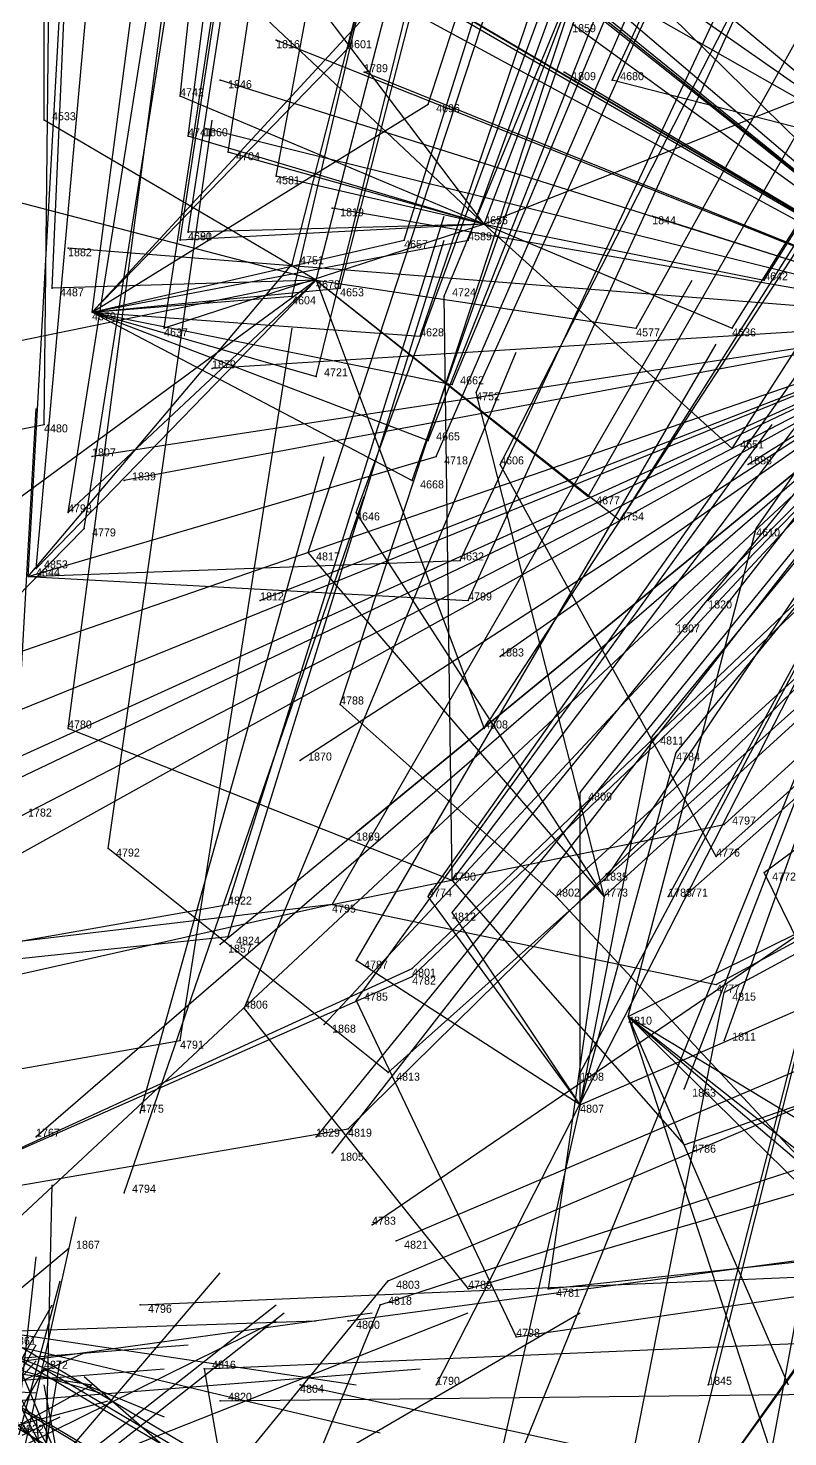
# Model space of a CAD drawing. Extents: x -0.5 to 0.59, y -0.5 to 0.58.
# Drawn here: x 0.001 to 0.096, y -0.0005 to 0.1755 of the extents above; entities that cross this region are included whole.
import ezdxf

# ---------------------------------------------------------------- set-up
doc = ezdxf.new("R2010")
doc.units = 0
for name, color, linetype in [('Clients', 3, 'CONTINUOUS'), ('Facilities', 3, 'CONTINUOUS'), ('Facilities_lines', 3, 'CONTINUOUS'), ('Normals', 1, 'CONTINUOUS'), ('Source_points', 5, 'CONTINUOUS'), ('Text', 3, 'CONTINUOUS')]:
    doc.layers.add(name, color=color, linetype=linetype)

msp = doc.modelspace()

# ---------------------------------------------------------------- linework, layer by layer
at = {"layer": 'Clients', "color": 5}
for p in [(0.032, 0.174, -1.25), (0.041, 0.173, -0.445), (0.025, 0.169, -1.25), (0.043, 0.17, -1.25), (0.068, 0.17, -1.25), (0.074, 0.169, -0.462), (0.02, 0.167, -0.421), (0.051, 0.166, -0.434), (0.003, 0.164, -0.411), (0.021, 0.162, -0.409), (0.023, 0.163, -1.25), (0.026, 0.16, -0.405), (0.032, 0.157, -0.4), (0.039, 0.153, -1.25), (0.079, 0.152, -1.25), (0.021, 0.15, -0.378), (0.006, 0.148, -1.25), (0.02, 0.149, -0.376), (0.048, 0.149, -0.391), (0.056, 0.149, -0.398), (0.034, 0.146, -0.376), (0.004, 0.143, -0.357), (0.04, 0.143, -0.37), (0.093, 0.144, -0.429), (0.034, 0.142, -0.364), (0.053, 0.142, -0.38), (0.018, 0.138, -0.347), (0.077, 0.138, -0.394), (0.089, 0.138, -0.41), (0.05, 0.137, -0.365), (0.024, 0.133, -1.25), (0.037, 0.132, -0.343), (0.054, 0.131, -0.356), (0.057, 0.13, -0.354), (0.003, 0.126, -0.315), (0.051, 0.124, -0.337), (0.009, 0.122, -1.25), (0.052, 0.122, -0.331), (0.089, 0.123, -0.38), (0.06, 0.121, -0.339), (0.091, 0.121, -1.25), (0.013, 0.119, -1.25), (0.049, 0.119, -0.321), (0.071, 0.117, -0.342), (0.006, 0.115, -0.288), (0.042, 0.115, -0.305), (0.008, 0.113, -0.283), (0.075, 0.114, -0.342), (0.092, 0.113, -0.363), (0.036, 0.11, -0.289), (0.002, 0.108, -0.27), (0.055, 0.109, -0.306), (0.03, 0.104, -1.25), (0.056, 0.104, -0.296), (0.086, 0.104, -1.25), (0.082, 0.101, -1.25), (0.06, 0.097, -1.25), (0.04, 0.091, -0.249), (0.006, 0.088, -0.222), (0.058, 0.088, -0.264), (0.079, 0.087, -0.294), (0.082, 0.085, -0.294), (0.035, 0.084, -1.25), (0.07, 0.08, -0.265), (0.088, 0.076, -0.291), (0.042, 0.075, -1.25), (0.011, 0.073, -0.184), (0.073, 0.069, -1.25), (0.093, 0.07, -0.291), (0.051, 0.067, -0.21), (0.081, 0.067, -1.25), (0.026, 0.066, -0.177), (0.054, 0.065, -0.211), (0.026, 0.062, -0.168), (0.025, 0.061, -1.25), (0.042, 0.059, -0.181), (0.049, 0.058, -0.189), (0.049, 0.057, -0.186), (0.087, 0.056, -0.258), (0.088, 0.055, -0.26), (0.038, 0.051, -1.25), (0.02, 0.049, -0.132), (0.088, 0.049, -1.25), (0.07, 0.045, -1.25), (0.083, 0.043, -1.25), (0.002, 0.037, -1.25), (0.037, 0.037, -1.25), (0.041, 0.038, -0.139), (0.083, 0.036, -0.226), (0.039, 0.035, -1.25), (0.006, 0.023, -1.25), (0.046, 0.019, -0.125), (0.056, 0.018, -0.146), (0.066, 0.018, -0.171), (0.062, 0.012, -0.158), (0.003, 0.008, -0.022), (0.052, 0.006, -1.25), (0.086, 0.006, -1.25)]:
    msp.add_point(p, dxfattribs=at)
at = {"layer": 'Facilities', "color": 3}
for p in [(0.058, 0.151, -0.404), (0.037, 0.144, -0.371), (0.009, 0.14, -0.35), (0.087, 0.072, -0.282), (0.054, 0.069, -0.22), (0.067, 0.067, -0.237), (0.073, 0.067, -0.248), (0.083, 0.067, -0.266), (0.039, 0.066, -0.19), (0.028, 0.053, -0.15), (0.042, 0.054, -0.172), (0.076, 0.052, -0.23), (0.046, 0.045, -0.161), (0.07, 0.041, -0.202), (0.015, 0.04, -0.107), (0.013, 0.03, -0.083), (0.044, 0.026, -0.127), (0.047, 0.024, -0.132), (0.015, 0.016, -0.056), (0.045, 0.016, -0.12), (0.041, 0.014, -0.109), (0.023, 0.008, -0.061), (0.035, 0.006, -0.088), (0.025, 0.004, -0.064)]:
    msp.add_point(p, dxfattribs=at)
at = {"layer": 'Facilities_lines', "color": 3}
for p, q in [((0.12, 0.139, -1.25), (-0.006, 0.263, -1.25)), ((0.12, 0.139, -1.25), (-0.006, 0.24, -1.25)), ((0.12, 0.139, -1.25), (-0.002, 0.236, -1.25)), ((0.12, 0.139, -1.25), (0.004, 0.233, -1.25)), ((0.12, 0.139, -1.25), (0.031, 0.215, -1.25)), ((0.12, 0.139, -1.25), (0.013, 0.202, -1.25)), ((0.058, 0.151, -0.404), (0.021, 0.2, -0.502)), ((0.12, 0.139, -1.25), (0.026, 0.19, -1.25)), ((0.109, 0.16, -0.483), (0.069, 0.188, -0.5)), ((0.12, 0.139, -1.25), (0.042, 0.185, -1.25)), ((0.109, 0.16, -0.483), (0.065, 0.185, -0.491)), ((0.109, 0.16, -0.483), (0.079, 0.185, -0.501)), ((0.058, 0.151, -0.404), (0.023, 0.184, -0.464)), ((0.12, 0.139, -1.25), (0.046, 0.182, -1.25)), ((0.009, 0.14, -0.35), (0.045, 0.179, -0.462)), ((0.12, 0.139, -1.25), (0.069, 0.176, -1.25)), ((0.009, 0.14, -0.35), (0.041, 0.173, -0.445)), ((0.12, 0.139, -1.25), (0.032, 0.174, -1.25)), ((0.12, 0.139, -1.25), (0.025, 0.169, -1.25)), ((0.12, 0.139, -1.25), (0.043, 0.17, -1.25)), ((0.12, 0.139, -1.25), (0.068, 0.17, -1.25)), ((0.109, 0.16, -0.483), (0.074, 0.169, -0.462)), ((0.058, 0.151, -0.404), (0.101, 0.168, -0.49)), ((0.009, 0.14, -0.35), (0.051, 0.166, -0.434)), ((0.058, 0.151, -0.404), (0.02, 0.167, -0.421)), ((0.037, 0.144, -0.371), (0.003, 0.164, -0.411)), ((0.058, 0.151, -0.404), (0.021, 0.162, -0.409)), ((0.12, 0.139, -1.25), (0.023, 0.163, -1.25)), ((0.058, 0.151, -0.404), (0.026, 0.16, -0.405)), ((0.058, 0.151, -0.404), (0.032, 0.157, -0.4)), ((0.037, 0.144, -0.371), (-0.005, 0.155, -0.387)), ((0.12, 0.139, -1.25), (0.039, 0.153, -1.25)), ((0.12, 0.139, -1.25), (0.079, 0.152, -1.25)), ((0.058, 0.151, -0.404), (0.018, 0.138, -0.347)), ((0.058, 0.151, -0.404), (0.02, 0.149, -0.376)), ((0.058, 0.151, -0.404), (0.021, 0.15, -0.378)), ((0.058, 0.151, -0.404), (0.089, 0.138, -0.41)), ((0.058, 0.151, -0.404), (0.093, 0.144, -0.429)), ((0.058, 0.151, -0.404), (0.089, 0.123, -0.38)), ((0.12, 0.139, -1.25), (0.006, 0.148, -1.25)), ((0.009, 0.14, -0.35), (0.048, 0.149, -0.391)), ((0.009, 0.14, -0.35), (0.056, 0.149, -0.398)), ((0.001, 0.107, -0.268), (0.034, 0.146, -0.376)), ((0.037, 0.144, -0.371), (-0.008, 0.111, -0.278)), ((0.037, 0.144, -0.371), (-0.002, 0.136, -0.341)), ((0.037, 0.144, -0.371), (0.002, 0.108, -0.27)), ((0.037, 0.144, -0.371), (0.004, 0.143, -0.357)), ((0.037, 0.144, -0.371), (0.006, 0.115, -0.288)), ((0.009, 0.14, -0.35), (0.04, 0.143, -0.37)), ((0.037, 0.144, -0.371), (0.077, 0.138, -0.394)), ((0.037, 0.144, -0.371), (0.071, 0.117, -0.342)), ((0.037, 0.144, -0.371), (0.075, 0.114, -0.342)), ((0.037, 0.144, -0.371), (0.058, 0.088, -0.264)), ((0.009, 0.14, -0.35), (0.034, 0.142, -0.364)), ((0.054, 0.069, -0.22), (0.053, 0.142, -0.38)), ((0.009, 0.14, -0.35), (0.049, 0.119, -0.321)), ((0.009, 0.14, -0.35), (0.05, 0.137, -0.365)), ((0.009, 0.14, -0.35), (0.054, 0.131, -0.356)), ((0.009, 0.14, -0.35), (0.051, 0.124, -0.337)), ((0.009, 0.14, -0.35), (0.037, 0.132, -0.343)), ((0.12, 0.139, -1.25), (-0.055, 0.068, -1.25)), ((0.12, 0.139, -1.25), (-0.054, 0.06, -1.25)), ((0.12, 0.139, -1.25), (-0.045, 0.082, -1.25)), ((0.12, 0.139, -1.25), (-0.027, 0.069, -1.25)), ((0.12, 0.139, -1.25), (-0.024, 0.059, -1.25)), ((0.12, 0.139, -1.25), (-0.015, 0.013, -1.25)), ((0.12, 0.139, -1.25), (0, 0.077, -1.25)), ((0.12, 0.139, -1.25), (0.002, 0.037, -1.25)), ((0.12, 0.139, -1.25), (0.009, 0.122, -1.25)), ((0.12, 0.139, -1.25), (0.013, 0.119, -1.25)), ((0.12, 0.139, -1.25), (0.024, 0.133, -1.25)), ((0.12, 0.139, -1.25), (0.025, 0.061, -1.25)), ((0.12, 0.139, -1.25), (0.03, 0.104, -1.25)), ((0.12, 0.139, -1.25), (0.035, 0.084, -1.25)), ((0.12, 0.139, -1.25), (0.037, 0.037, -1.25)), ((0.12, 0.139, -1.25), (0.038, 0.051, -1.25)), ((0.12, 0.139, -1.25), (0.039, 0.035, -1.25)), ((0.12, 0.139, -1.25), (0.042, 0.075, -1.25)), ((0.12, 0.139, -1.25), (0.052, 0.006, -1.25)), ((0.12, 0.139, -1.25), (0.06, 0.097, -1.25)), ((0.12, 0.139, -1.25), (0.062, -0.004, -1.25)), ((0.12, 0.139, -1.25), (0.067, -0.072, -1.25)), ((0.12, 0.139, -1.25), (0.07, 0.045, -1.25)), ((0.12, 0.139, -1.25), (0.073, 0.069, -1.25)), ((0.12, 0.139, -1.25), (0.081, 0.067, -1.25)), ((0.12, 0.139, -1.25), (0.082, 0.101, -1.25)), ((0.12, 0.139, -1.25), (0.083, 0.043, -1.25)), ((0.12, 0.139, -1.25), (0.086, 0.104, -1.25)), ((0.12, 0.139, -1.25), (0.086, 0.006, -1.25)), ((0.12, 0.139, -1.25), (0.088, 0.049, -1.25)), ((0.12, 0.139, -1.25), (0.091, 0.121, -1.25)), ((0.12, 0.139, -1.25), (0.093, -0.007, -1.25)), ((0.073, 0.067, -0.248), (0.057, 0.13, -0.354)), ((-0.046, 0.116, -0.313), (0.003, 0.126, -0.315)), ((0.001, 0.107, -0.268), (0.052, 0.122, -0.331)), ((0.087, 0.072, -0.282), (0.06, 0.121, -0.339)), ((0.073, 0.067, -0.248), (0.042, 0.115, -0.305)), ((-0.04, 0.064, -0.188), (0.008, 0.113, -0.283)), ((0.076, 0.052, -0.23), (0.092, 0.113, -0.363)), ((0.073, 0.067, -0.248), (0.036, 0.11, -0.289)), ((0.001, 0.107, -0.268), (0.055, 0.109, -0.306)), ((0.001, 0.107, -0.268), (0.056, 0.104, -0.296)), ((0.067, 0.067, -0.237), (0.04, 0.091, -0.249)), ((0.054, 0.069, -0.22), (0.006, 0.088, -0.222)), ((0.07, 0.041, -0.202), (0.079, 0.087, -0.294)), ((0.07, 0.041, -0.202), (0.082, 0.085, -0.294)), ((0.07, 0.041, -0.202), (0.07, 0.08, -0.265)), ((0.039, 0.066, -0.19), (0.088, 0.076, -0.291)), ((0.046, 0.045, -0.161), (0.011, 0.073, -0.184)), ((0.054, 0.069, -0.22), (0.083, 0.036, -0.226)), ((0.116, 0.023, -0.296), (0.093, 0.07, -0.291)), ((0.07, 0.041, -0.202), (0.051, 0.067, -0.21)), ((0.073, 0.067, -0.248), (0.066, 0.018, -0.171)), ((0.067, 0.067, -0.237), (0.107, 0.024, -0.273)), ((-0.031, 0.056, -0.161), (0.026, 0.066, -0.177)), ((0.039, 0.066, -0.19), (-0.02, 0.059, -0.155)), ((0.039, 0.066, -0.19), (-0.019, 0.053, -0.141)), ((0.039, 0.066, -0.19), (0.087, 0.056, -0.258)), ((0.07, 0.041, -0.202), (0.054, 0.065, -0.211)), ((-0.031, 0.056, -0.161), (0.026, 0.062, -0.168)), ((0.07, 0.041, -0.202), (0.042, 0.059, -0.181)), ((-0.01, 0.031, -0.082), (0.049, 0.058, -0.189)), ((-0.01, 0.031, -0.082), (0.049, 0.057, -0.186)), ((0.075, -0.011, -0.191), (0.088, 0.055, -0.26)), ((0.028, 0.053, -0.15), (0.056, 0.018, -0.146)), ((0.042, 0.054, -0.172), (0.062, 0.012, -0.158)), ((0.076, 0.052, -0.23), (0.126, 0.003, -0.316)), ((0.076, 0.052, -0.23), (0.13, 0.006, -0.326)), ((0.076, 0.052, -0.23), (0.133, 0.007, -0.334)), ((0.076, 0.052, -0.23), (0.129, 0.02, -0.326)), ((0.076, 0.052, -0.23), (0.096, 0.006, -0.239)), ((0.076, 0.052, -0.23), (0.095, -0.006, -0.238)), ((0.084, -0.01, -0.212), (0.128, 0.051, -0.343)), ((-0.037, 0.039, -0.134), (0.02, 0.049, -0.132)), ((0.084, -0.01, -0.212), (0.126, 0.049, -0.338)), ((0.07, 0.041, -0.202), (0.058, -0.012, -0.149)), ((-0.017, 0.028, -0.081), (0.041, 0.038, -0.139)), ((-0.096, -0.062, -1.25), (0.006, 0.023, -1.25)), ((0.006, -0.03, -0.077), (0.046, 0.019, -0.125)), ((0.045, 0.016, -0.12), (0.024, -0.035, -0.105)), ((-0.001, 0.001, -0.002), (0.003, 0.008, -0.022)), ((0.023, 0.008, -0.061), (0.036, -0.066, -0.188))]:
    msp.add_line(p, q, dxfattribs=at)
at = {"layer": 'Normals', "color": 1}
for p, q in [((0.041, 0.173, -0.445), (0.064, 0.264, -0.41)), ((0.02, 0.167, -0.421), (0.03, 0.259, -0.383)), ((0.003, 0.164, -0.411), (0.003, 0.256, -0.372)), ((0.021, 0.162, -0.409), (0.033, 0.254, -0.372)), ((0.051, 0.166, -0.434), (0.08, 0.255, -0.399)), ((0.026, 0.16, -0.405), (0.04, 0.252, -0.368)), ((0.074, 0.169, -0.462), (0.113, 0.253, -0.424)), ((0.032, 0.157, -0.4), (0.049, 0.248, -0.362)), ((0.02, 0.149, -0.376), (0.034, 0.241, -0.338)), ((0.021, 0.15, -0.378), (0.035, 0.241, -0.34)), ((0.048, 0.149, -0.391), (0.076, 0.238, -0.354)), ((0.058, 0.151, -0.404), (0.091, 0.238, -0.368)), ((0.034, 0.146, -0.376), (0.057, 0.236, -0.339)), ((0.056, 0.149, -0.398), (0.088, 0.237, -0.363)), ((0.004, 0.143, -0.357), (0.008, 0.235, -0.319)), ((0.037, 0.144, -0.371), (0.06, 0.233, -0.333)), ((0.009, 0.14, -0.35), (0.021, 0.231, -0.311)), ((0.034, 0.142, -0.364), (0.055, 0.232, -0.326)), ((0.04, 0.143, -0.37), (0.063, 0.232, -0.332)), ((0.018, 0.138, -0.347), (0.032, 0.229, -0.308)), ((0.053, 0.142, -0.38), (0.089, 0.229, -0.344)), ((0.05, 0.137, -0.365), (0.08, 0.225, -0.328)), ((0.093, 0.144, -0.429), (0.142, 0.222, -0.391)), ((0.037, 0.132, -0.343), (0.059, 0.221, -0.302)), ((0.077, 0.138, -0.394), (0.122, 0.219, -0.358)), ((0.003, 0.126, -0.315), (0.004, 0.218, -0.275)), ((0.054, 0.131, -0.356), (0.09, 0.217, -0.318)), ((0.089, 0.138, -0.41), (0.138, 0.216, -0.372)), ((0.057, 0.13, -0.354), (0.095, 0.214, -0.316)), ((0.051, 0.124, -0.337), (0.085, 0.21, -0.296)), ((0.052, 0.122, -0.331), (0.088, 0.205, -0.289)), ((0.006, 0.115, -0.288), (0.02, 0.203, -0.242)), ((0.049, 0.119, -0.321), (0.079, 0.204, -0.279)), ((0.06, 0.121, -0.339), (0.102, 0.203, -0.298)), ((0.008, 0.113, -0.283), (0.022, 0.201, -0.238)), ((0.089, 0.123, -0.38), (0.139, 0.201, -0.343)), ((0.042, 0.115, -0.305), (0.073, 0.199, -0.262)), ((0.001, 0.107, -0.268), (0.006, 0.196, -0.222)), ((0.002, 0.108, -0.27), (0.01, 0.197, -0.225)), ((0.071, 0.117, -0.342), (0.117, 0.197, -0.304)), ((0.036, 0.11, -0.289), (0.064, 0.195, -0.245)), ((0.055, 0.109, -0.306), (0.094, 0.192, -0.264)), ((0.075, 0.114, -0.342), (0.125, 0.193, -0.305)), ((0.092, 0.113, -0.363), (0.145, 0.189, -0.326)), ((0.056, 0.104, -0.296), (0.094, 0.187, -0.255)), ((0.006, 0.088, -0.222), (0.018, 0.179, -0.181)), ((0.04, 0.091, -0.249), (0.069, 0.179, -0.211)), ((0.032, 0.174, -1.25), (0.032, 0.174, -1.15)), ((0.025, 0.169, -1.25), (0.025, 0.169, -1.15)), ((0.043, 0.17, -1.25), (0.043, 0.17, -1.15)), ((0.068, 0.17, -1.25), (0.068, 0.17, -1.15)), ((0.058, 0.088, -0.264), (0.109, 0.166, -0.227)), ((0.011, 0.073, -0.184), (0.024, 0.164, -0.145)), ((0.023, 0.163, -1.25), (0.023, 0.163, -1.15)), ((0.079, 0.087, -0.294), (0.138, 0.159, -0.257)), ((0.082, 0.085, -0.294), (0.141, 0.157, -0.258)), ((0.026, 0.066, -0.177), (0.053, 0.152, -0.133)), ((0.039, 0.153, -1.25), (0.039, 0.153, -1.15)), ((0.07, 0.08, -0.265), (0.127, 0.153, -0.228)), ((0.079, 0.152, -1.25), (0.079, 0.152, -1.15)), ((0.006, 0.148, -1.25), (0.006, 0.148, -1.15)), ((0.026, 0.062, -0.168), (0.053, 0.149, -0.126)), ((0.039, 0.066, -0.19), (0.084, 0.144, -0.148)), ((0.054, 0.069, -0.22), (0.11, 0.143, -0.181)), ((0.051, 0.067, -0.21), (0.104, 0.142, -0.17)), ((0.02, 0.049, -0.132), (0.034, 0.138, -0.089)), ((0.088, 0.076, -0.291), (0.157, 0.139, -0.256)), ((0.042, 0.059, -0.181), (0.087, 0.136, -0.136)), ((0.054, 0.065, -0.211), (0.112, 0.136, -0.172)), ((0.028, 0.053, -0.15), (0.062, 0.135, -0.103)), ((0.087, 0.072, -0.282), (0.156, 0.134, -0.245)), ((0.024, 0.133, -1.25), (0.024, 0.133, -1.15)), ((0.067, 0.067, -0.237), (0.136, 0.13, -0.202)), ((0.073, 0.067, -0.248), (0.142, 0.13, -0.212)), ((-0.003, 0.039, -0.098), (0.002, 0.128, -0.052)), ((0.083, 0.067, -0.266), (0.152, 0.128, -0.228)), ((0.042, 0.054, -0.172), (0.094, 0.126, -0.126)), ((0.093, 0.07, -0.291), (0.168, 0.126, -0.255)), ((0.009, 0.122, -1.25), (0.009, 0.122, -1.15)), ((0.015, 0.04, -0.107), (0.038, 0.122, -0.055)), ((0.049, 0.058, -0.189), (0.114, 0.12, -0.145)), ((0.091, 0.121, -1.25), (0.091, 0.121, -1.15)), ((0.013, 0.119, -1.25), (0.013, 0.119, -1.15)), ((0.049, 0.057, -0.186), (0.114, 0.119, -0.143)), ((0.013, 0.03, -0.083), (0.043, 0.117, -0.042)), ((0.03, 0.104, -1.25), (0.03, 0.104, -1.15)), ((0.046, 0.045, -0.161), (0.112, 0.104, -0.115)), ((0.086, 0.104, -1.25), (0.086, 0.104, -1.15)), ((0.082, 0.101, -1.25), (0.082, 0.101, -1.15)), ((0.041, 0.038, -0.139), (0.104, 0.1, -0.092)), ((0.087, 0.056, -0.258), (0.168, 0.1, -0.22)), ((0.088, 0.055, -0.26), (0.169, 0.099, -0.221)), ((0.06, 0.097, -1.25), (0.06, 0.097, -1.15)), ((0.076, 0.052, -0.23), (0.159, 0.093, -0.193)), ((0.035, 0.084, -1.25), (0.035, 0.084, -1.15)), ((0.07, 0.041, -0.202), (0.155, 0.078, -0.164)), ((0.042, 0.075, -1.25), (0.042, 0.075, -1.15)), ((0.044, 0.026, -0.127), (0.113, 0.073, -0.073)), ((0.073, 0.069, -1.25), (0.073, 0.069, -1.15)), ((0.081, 0.067, -1.25), (0.081, 0.067, -1.15)), ((0.083, 0.036, -0.226), (0.169, 0.066, -0.185)), ((0.025, 0.061, -1.25), (0.025, 0.061, -1.15)), ((0.047, 0.024, -0.132), (0.127, 0.058, -0.082)), ((0.046, 0.019, -0.125), (0.124, 0.052, -0.071)), ((0.038, 0.051, -1.25), (0.038, 0.051, -1.15)), ((0.088, 0.049, -1.25), (0.088, 0.049, -1.15)), ((0.07, 0.045, -1.25), (0.07, 0.045, -1.15)), ((0.056, 0.018, -0.146), (0.142, 0.043, -0.103)), ((0.083, 0.043, -1.25), (0.083, 0.043, -1.15)), ((0.045, 0.016, -0.12), (0.125, 0.042, -0.066)), ((-0.068, 0.037, -0.193), (0.018, 0.002, -0.231)), ((0.002, 0.037, -1.25), (0.002, 0.037, -1.15)), ((0.037, 0.037, -1.25), (0.037, 0.037, -1.15)), ((0.039, 0.035, -1.25), (0.039, 0.035, -1.15)), ((-0.078, 0.03, -0.209), (0.01, 0.005, -0.25)), ((0.002, -0.06, -0.151), (0.004, 0.031, -0.192)), ((-0.013, -0.063, -0.161), (0.007, 0.027, -0.199)), ((0.066, 0.018, -0.171), (0.158, 0.028, -0.134)), ((0.034, -0.027, -0.108), (-0.031, 0.026, -0.163)), ((0.041, 0.014, -0.109), (0.123, 0.025, -0.052)), ((0.062, 0.012, -0.158), (0.152, 0.025, -0.115)), ((0.006, 0.023, -1.25), (0.006, 0.023, -1.15)), ((-0.008, -0.069, -0.175), (0.002, 0.022, -0.214)), ((-0.081, 0.02, -0.207), (0.009, 0.006, -0.249)), ((-0.039, 0.02, -0.11), (0.045, 0, -0.16)), ((-0.033, -0.048, -0.147), (0.025, 0.02, -0.191)), ((0.015, 0.016, -0.056), (0.11, 0.02, -0.022)), ((-0.045, 0.019, -0.122), (0.042, 0.006, -0.171)), ((-0.019, -0.071, -0.183), (0.005, 0.019, -0.219)), ((-0.015, 0.018, -0.059), (0.071, -0.033, -0.072)), ((-0.041, -0.064, -0.191), (0.004, 0.016, -0.23)), ((-0.038, -0.039, -0.136), (0.032, 0.016, -0.18)), ((-0.043, 0.003, -0.109), (0.044, 0.015, -0.156)), ((-0.037, -0.04, -0.136), (0.033, 0.015, -0.181)), ((-0.03, -0.019, -0.089), (0.056, 0.015, -0.127)), ((-0.02, 0.015, -0.063), (0.065, -0.036, -0.076)), ((-0.009, -0.031, -0.08), (0.07, 0.015, -0.121)), ((0.039, -0.064, -0.188), (-0.006, 0.015, -0.229)), ((0.036, -0.066, -0.188), (-0.006, 0.015, -0.23)), ((-0.052, 0.011, -0.132), (0.037, 0.014, -0.179)), ((-0.049, -0.026, -0.139), (0.032, 0.014, -0.181)), ((-0.067, 0.004, -0.168), (0.021, 0.011, -0.214)), ((-0.044, -0.07, -0.206), (0.002, 0.011, -0.243)), ((-0.013, 0.011, -0.043), (0.073, -0.04, -0.045)), ((-0.002, 0.012, -0.03), (0.084, -0.039, -0.032)), ((0.023, 0.008, -0.061), (0.117, 0.012, -0.028)), ((-0.088, 0.01, -0.221), (0.002, 0.005, -0.264)), ((-0.072, -0.026, -0.192), (0.008, 0.01, -0.24)), ((-0.059, -0.06, -0.21), (0.002, 0.009, -0.248)), ((-0.01, -0.083, -0.209), (0.005, 0.009, -0.245)), ((0.047, -0.065, -0.199), (-0.006, 0.01, -0.24)), ((-0.069, 0.001, -0.172), (0.018, 0.008, -0.221)), ((-0.039, 0.001, -0.098), (0.05, 0.008, -0.143)), ((0.036, -0.077, -0.212), (0, 0.008, -0.252)), ((0.003, 0.008, -0.022), (0.089, -0.043, -0.024)), ((-0.069, -0.037, -0.196), (0.009, 0.006, -0.241)), ((0.02, -0.084, -0.215), (0.003, 0.006, -0.255)), ((0.077, -0.053, -0.235), (0.008, 0.007, -0.275)), ((0.035, 0.006, -0.088), (0.118, -0.012, -0.035)), ((0.052, 0.006, -1.25), (0.052, 0.006, -1.15)), ((0.086, 0.006, -1.25), (0.086, 0.006, -1.15)), ((-0.075, -0.019, -0.195), (0.011, 0.004, -0.24)), ((0.025, 0.004, -0.064), (0.117, 0.005, -0.024)), ((-0.076, -0.037, -0.213), (0.005, 0.002, -0.256)), ((0.012, -0.09, -0.226), (0.002, 0.002, -0.265)), ((-0.001, 0.001, -0.002), (0.086, -0.05, -0.004))]:
    msp.add_line(p, q, dxfattribs=at)
at = {"layer": 'Source_points', "color": 5}
for p in [(0.032, 0.174, -1.25), (0.041, 0.173, -0.445), (0.025, 0.169, -1.25), (0.043, 0.17, -1.25), (0.068, 0.17, -1.25), (0.074, 0.169, -0.462), (0.02, 0.167, -0.421), (0.051, 0.166, -0.434), (0.003, 0.164, -0.411), (0.021, 0.162, -0.409), (0.023, 0.163, -1.25), (0.026, 0.16, -0.405), (0.032, 0.157, -0.4), (0.039, 0.153, -1.25), (0.079, 0.152, -1.25), (0.021, 0.15, -0.378), (0.058, 0.151, -0.404), (0.006, 0.148, -1.25), (0.02, 0.149, -0.376), (0.048, 0.149, -0.391), (0.056, 0.149, -0.398), (0.034, 0.146, -0.376), (0.004, 0.143, -0.357), (0.037, 0.144, -0.371), (0.04, 0.143, -0.37), (0.093, 0.144, -0.429), (0.034, 0.142, -0.364), (0.053, 0.142, -0.38), (0.009, 0.14, -0.35), (0.018, 0.138, -0.347), (0.077, 0.138, -0.394), (0.089, 0.138, -0.41), (0.05, 0.137, -0.365), (0.024, 0.133, -1.25), (0.037, 0.132, -0.343), (0.054, 0.131, -0.356), (0.057, 0.13, -0.354), (0.003, 0.126, -0.315), (0.051, 0.124, -0.337), (0.009, 0.122, -1.25), (0.052, 0.122, -0.331), (0.089, 0.123, -0.38), (0.06, 0.121, -0.339), (0.091, 0.121, -1.25), (0.013, 0.119, -1.25), (0.049, 0.119, -0.321), (0.071, 0.117, -0.342), (0.006, 0.115, -0.288), (0.042, 0.115, -0.305), (0.008, 0.113, -0.283), (0.075, 0.114, -0.342), (0.092, 0.113, -0.363), (0.036, 0.11, -0.289), (0.002, 0.108, -0.27), (0.055, 0.109, -0.306), (0.03, 0.104, -1.25), (0.056, 0.104, -0.296), (0.086, 0.104, -1.25), (0.082, 0.101, -1.25), (0.06, 0.097, -1.25), (0.04, 0.091, -0.249), (0.006, 0.088, -0.222), (0.058, 0.088, -0.264), (0.079, 0.087, -0.294), (0.082, 0.085, -0.294), (0.035, 0.084, -1.25), (0.07, 0.08, -0.265), (0.088, 0.076, -0.291), (0.042, 0.075, -1.25), (0.011, 0.073, -0.184), (0.087, 0.072, -0.282), (0.054, 0.069, -0.22), (0.073, 0.069, -1.25), (0.093, 0.07, -0.291), (0.051, 0.067, -0.21), (0.067, 0.067, -0.237), (0.073, 0.067, -0.248), (0.081, 0.067, -1.25), (0.083, 0.067, -0.266), (0.026, 0.066, -0.177), (0.039, 0.066, -0.19), (0.054, 0.065, -0.211), (0.026, 0.062, -0.168), (0.025, 0.061, -1.25), (0.042, 0.059, -0.181), (0.049, 0.058, -0.189), (0.049, 0.057, -0.186), (0.087, 0.056, -0.258), (0.088, 0.055, -0.26), (0.028, 0.053, -0.15), (0.042, 0.054, -0.172), (0.076, 0.052, -0.23), (0.038, 0.051, -1.25), (0.02, 0.049, -0.132), (0.088, 0.049, -1.25), (0.046, 0.045, -0.161), (0.07, 0.045, -1.25), (0.083, 0.043, -1.25), (0.07, 0.041, -0.202), (0.015, 0.04, -0.107), (0.002, 0.037, -1.25), (0.037, 0.037, -1.25), (0.041, 0.038, -0.139), (0.083, 0.036, -0.226), (0.039, 0.035, -1.25), (0.013, 0.03, -0.083), (0.044, 0.026, -0.127), (0.006, 0.023, -1.25), (0.047, 0.024, -0.132), (0.046, 0.019, -0.125), (0.056, 0.018, -0.146), (0.066, 0.018, -0.171), (0.015, 0.016, -0.056), (0.045, 0.016, -0.12), (0.041, 0.014, -0.109), (0.062, 0.012, -0.158), (0.003, 0.008, -0.022), (0.023, 0.008, -0.061), (0.035, 0.006, -0.088), (0.052, 0.006, -1.25), (0.086, 0.006, -1.25), (0.025, 0.004, -0.064)]:
    msp.add_point(p, dxfattribs=at)

# ---------------------------------------------------------------- texts
at = {"layer": 'Text', "color": 3}
for s, p in [('1859', (0.069, 0.175, -1.25)), ('1816', (0.032, 0.173, -1.25)), ('4601', (0.041, 0.173, -0.445)), ('1789', (0.043, 0.17, -1.25)), ('1846', (0.026, 0.168, -1.25)), ('1809', (0.069, 0.169, -1.25)), ('4680', (0.075, 0.169, -0.462)), ('4742', (0.02, 0.167, -0.421)), ('4696', (0.052, 0.165, -0.434)), ('4533', (0.004, 0.164, -0.411)), ('4741', (0.021, 0.162, -0.409)), ('1860', (0.023, 0.162, -1.25)), ('4704', (0.027, 0.159, -0.405)), ('4581', (0.032, 0.156, -0.4)), ('1819', (0.04, 0.152, -1.25)), ('4656', (0.058, 0.151, -0.404)), ('1844', (0.079, 0.151, -1.25)), ('4681', (0.021, 0.149, -0.378)), ('4690', (0.021, 0.149, -0.376)), ('4589', (0.056, 0.149, -0.398)), ('1882', (0.006, 0.147, -1.25)), ('4657', (0.048, 0.148, -0.391)), ('4751', (0.035, 0.146, -0.376)), ('4642', (0.093, 0.144, -0.429)), ('4487', (0.005, 0.142, -0.357)), ('4678', (0.037, 0.143, -0.371)), ('4653', (0.04, 0.142, -0.37)), ('4724', (0.054, 0.142, -0.38)), ('4604', (0.034, 0.141, -0.364)), ('4679', (0.009, 0.139, -0.35)), ('4637', (0.018, 0.137, -0.347)), ('4628', (0.05, 0.137, -0.365)), ('4577', (0.077, 0.137, -0.394)), ('4636', (0.089, 0.137, -0.41)), ('1879', (0.024, 0.133, -1.25)), ('4721', (0.038, 0.132, -0.343)), ('4662', (0.055, 0.131, -0.356)), ('4752', (0.057, 0.129, -0.354)), ('4480', (0.003, 0.125, -0.315)), ('4665', (0.052, 0.124, -0.337)), ('4651', (0.09, 0.123, -0.38)), ('1807', (0.009, 0.122, -1.25)), ('4718', (0.053, 0.121, -0.331)), ('4606', (0.06, 0.121, -0.339)), ('1888', (0.091, 0.121, -1.25)), ('1839', (0.014, 0.119, -1.25)), ('4668', (0.05, 0.118, -0.321)), ('4677', (0.072, 0.116, -0.342)), ('4793', (0.006, 0.115, -0.288)), ('4646', (0.042, 0.114, -0.305)), ('4754', (0.075, 0.114, -0.342)), ('4779', (0.009, 0.112, -0.283)), ('4610', (0.092, 0.112, -0.363)), ('4817', (0.037, 0.109, -0.289)), ('4632', (0.055, 0.109, -0.306)), ('4844', (0.002, 0.107, -0.268)), ('4853', (0.003, 0.108, -0.27)), ('1812', (0.03, 0.104, -1.25)), ('4799', (0.056, 0.104, -0.296)), ('1820', (0.086, 0.103, -1.25)), ('1907', (0.082, 0.1, -1.25)), ('1883', (0.06, 0.097, -1.25)), ('4788', (0.04, 0.091, -0.249)), ('4780', (0.006, 0.088, -0.222)), ('4808', (0.058, 0.088, -0.264)), ('4811', (0.08, 0.086, -0.294)), ('1870', (0.036, 0.084, -1.25)), ('4784', (0.082, 0.084, -0.294)), ('4809', (0.071, 0.079, -0.265)), ('1782', (0.001, 0.077, -1.25)), ('4797', (0.089, 0.076, -0.291)), ('1869', (0.042, 0.074, -1.25)), ('4792', (0.012, 0.072, -0.184)), ('4776', (0.087, 0.072, -0.282)), ('4790', (0.054, 0.069, -0.22)), ('1835', (0.073, 0.069, -1.25)), ('4772', (0.094, 0.069, -0.291)), ('4822', (0.026, 0.066, -0.177)), ('4774', (0.051, 0.067, -0.21)), ('4802', (0.067, 0.067, -0.237)), ('4773', (0.073, 0.067, -0.248)), ('1788', (0.081, 0.067, -1.25)), ('4771', (0.083, 0.067, -0.266)), ('4795', (0.039, 0.065, -0.19)), ('4812', (0.054, 0.064, -0.211)), ('4824', (0.027, 0.061, -0.168)), ('1857', (0.026, 0.06, -1.25)), ('4787', (0.043, 0.058, -0.181)), ('4801', (0.049, 0.057, -0.189)), ('4782', (0.049, 0.056, -0.186)), ('4785', (0.043, 0.054, -0.172)), ('4777', (0.087, 0.055, -0.258)), ('4815', (0.089, 0.054, -0.26)), ('4806', (0.028, 0.053, -0.15)), ('4810', (0.076, 0.051, -0.23)), ('1868', (0.039, 0.05, -1.25)), ('1811', (0.089, 0.049, -1.25)), ('4791', (0.02, 0.048, -0.132)), ('4813', (0.047, 0.044, -0.161)), ('1808', (0.07, 0.044, -1.25)), ('1863', (0.084, 0.042, -1.25)), ('4775', (0.015, 0.04, -0.107)), ('4807', (0.07, 0.04, -0.202)), ('1767', (0.002, 0.037, -1.25)), ('1829', (0.037, 0.037, -1.25)), ('4819', (0.041, 0.037, -0.139)), ('4786', (0.084, 0.035, -0.226)), ('1805', (0.04, 0.034, -1.25)), ('4794', (0.014, 0.03, -0.083)), ('4783', (0.044, 0.026, -0.127)), ('1867', (0.007, 0.023, -1.25)), ('4821', (0.048, 0.023, -0.132)), ('4803', (0.047, 0.018, -0.125)), ('4789', (0.056, 0.018, -0.146)), ('4781', (0.067, 0.017, -0.171)), ('4796', (0.016, 0.015, -0.056)), ('4818', (0.046, 0.016, -0.12)), ('4800', (0.042, 0.013, -0.109)), ('4798', (0.062, 0.012, -0.158)), ('4861', (-0.001, 0.011, -0.03)), ('4872', (0.003, 0.008, -0.022)), ('4816', (0.024, 0.008, -0.061)), ('4804', (0.035, 0.005, -0.088)), ('1790', (0.052, 0.006, -1.25)), ('1845', (0.086, 0.006, -1.25)), ('4820', (0.026, 0.004, -0.064)), ('4922', (0, 0, -0.002))]:
    msp.add_text(s, height=0.001, dxfattribs=at).set_placement(p)

doc.saveas('drawing.dxf')
